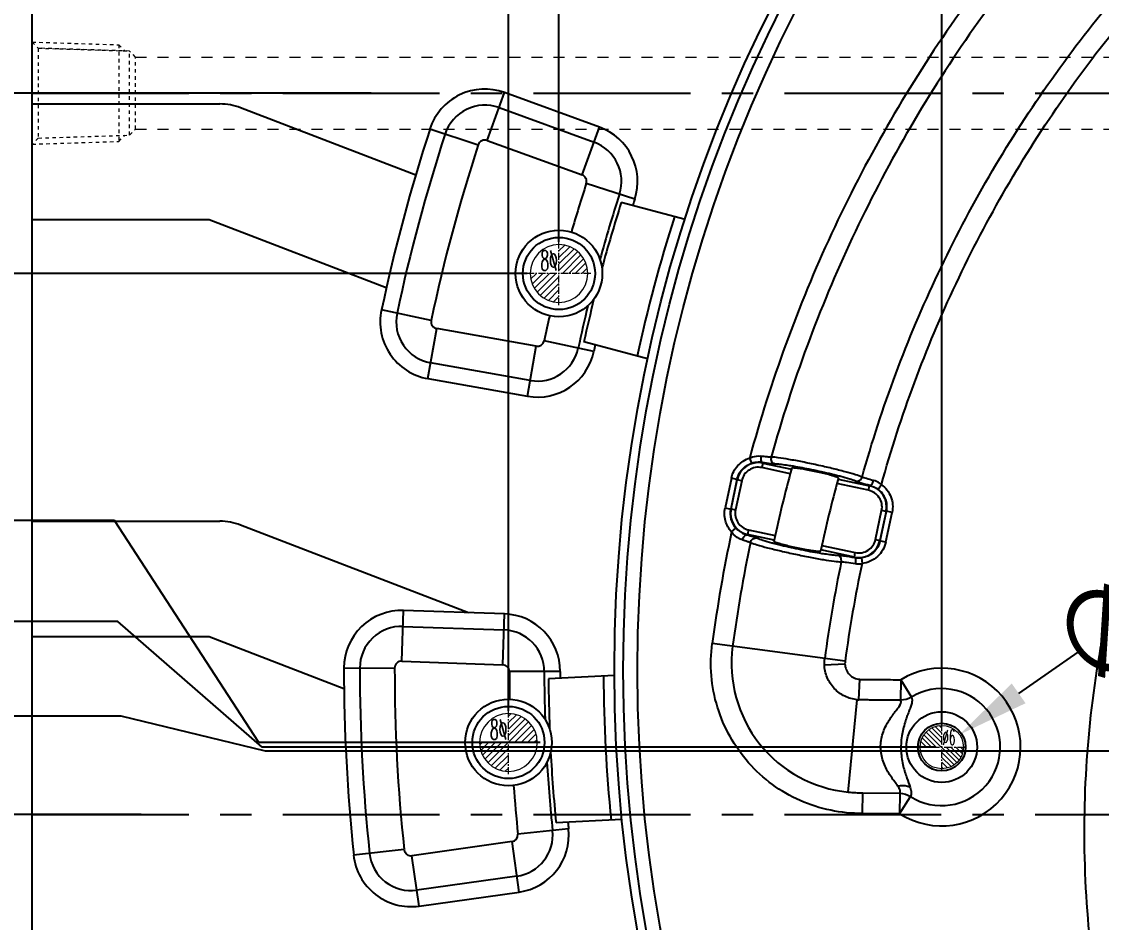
# Model space of a CAD drawing. Header units: millimetres. Extents: x 2673 to 5721, y -10743 to 3474.
# Drawn here: x 3519.7 to 3669.3, y -2060.7 to -1935.8 of the extents above; entities that cross this region are included whole.
import ezdxf
from ezdxf.enums import TextEntityAlignment as Align

# ---------------------------------------------------------------- set-up
doc = ezdxf.new("R2010")
doc.units = ezdxf.units.MM
doc.header["$LTSCALE"] = 16.335
doc.header["$PDMODE"] = 3
doc.header["$PDSIZE"] = 0.3125
doc.linetypes.add('CENTER', pattern=[0.6, 0.375, -0.075, 0.075, -0.075])
doc.linetypes.add('HIDDEN', pattern=[0.2, 0.1, -0.1])
doc.layers.get('0').update_dxf_attribs({"linetype": 'CONTINUOUS'})
doc.layers.get('Defpoints').update_dxf_attribs({"linetype": 'CONTINUOUS'})
doc.layers.add('cool', color=153, linetype='HIDDEN', lineweight=9)
doc.layers.add('epin', color=13, linetype='CONTINUOUS', lineweight=9)
doc.layers.add('DEFAULT_2', color=8, linetype='HIDDEN')
doc.styles.get("Standard").update_dxf_attribs({"font": 'txt', "width": 0.8})
doc.styles.add('TXT05', font='txt.shx', dxfattribs={"width": 0.5, "bigfont": 'gbcbig.shx'})
doc.dimstyles.new('ISO-25', dxfattribs={"dimtxt": 12, "dimasz": 8, "dimexe": 1.25, "dimexo": 0.625, "dimgap": 0, "dimtad": 1, "dimdsep": 46, "dimtxsty": 'Standard', "dimcen": 0, "dimclrd": 4, "dimclre": 4, "dimclrt": 6, "dimazin": 0, "dimtfac": 1, "dimtofl": 0, "dimtmove": 0, "dimatfit": 3, "dimfxl": 0, "dimarcsym": 0})
doc.dimstyles.new('副本 STANDARD', dxfattribs={"dimtxt": 6, "dimasz": 4, "dimexe": 0, "dimexo": 0, "dimgap": 0, "dimtad": 0, "dimdsep": 46, "dimlunit": 6, "dimtxsty": 'Standard', "dimcen": 0, "dimclrd": 4, "dimclre": 4, "dimclrt": 6, "dimazin": 2, "dimtfac": 2, "dimtofl": 0, "dimtmove": 1, "dimatfit": 3, "dimfxl": 0, "dimtolj": 1, "dimtzin": 0, "dimarcsym": 0})

# ---------------------------------------------------------------- blocks, each defined once
blk = doc.blocks.new('epin_ejp_6')
at = {"layer": 'epin'}
h = blk.add_hatch(dxfattribs=at)
h.set_pattern_fill('_ANSI31', color=123, scale=0.15, angle=90, style=0)
h.set_pattern_definition([(135, (-3821.95605, -37.62943), (-0.336759605, -0.336759605), [])])
h.paths.add_polyline_path([(0, 3, 0.4142136), (-3, 0), (0, 0)])
h.paths.add_polyline_path([(3, 0), (0, 0), (0, -3, 0.4142136)])
at = {"layer": 'epin', "color": 1, "linetype": 'CENTER', "ltscale": 0.186593}
for p, q in [((0, -3.3), (0, 3.3)), ((-3.3, 0), (3.3, 0))]:
    blk.add_line(p, q, dxfattribs=at)
at = {"layer": 'epin'}
blk.add_circle((0, 0), 3, dxfattribs=at)
at = {"layer": 'epin', "color": 6, "style": 'TXT05', "width": 0.5}
blk.add_text('%%c6', height=2.1, dxfattribs=at).set_placement((0.995, 1.35), align=Align.MIDDLE)
blk = doc.blocks.new('epin_ejp_8')
at = {"layer": 'epin', "ltscale": 0.5}
h = blk.add_hatch(dxfattribs=at)
h.set_pattern_fill('_ANSI31', color=123, scale=0.2, angle=90, style=0)
h.set_pattern_definition([(135, (-3069.6252, 813.4417), (-0.4490128, -0.4490128), [])])
h.paths.add_polyline_path([(0, 4, 0.414214), (-4, 0), (0, 0)])
h.paths.add_polyline_path([(4, 0), (0, 0), (0, -4, 0.414214)])
at = {"layer": 'epin', "color": 1, "linetype": 'CENTER', "ltscale": 0.16}
for p, q in [((0, -4.4), (0, 4.4)), ((-4.4, 0), (4.4, 0))]:
    blk.add_line(p, q, dxfattribs=at)
at = {"layer": 'epin', "ltscale": 0.5}
blk.add_circle((0, 0), 4, dxfattribs=at)
at = {"layer": 'epin', "color": 6, "ltscale": 0.5, "style": 'TXT05', "width": 0.5}
blk.add_text('%%c8', height=2.8, dxfattribs=at).set_placement((0.16, 0.4))
blk = doc.blocks.new('cool_jt_f12')
at = {"layer": 'cool', "ltscale": 0.3}
for p, q in [((0, 7.0785), (0.856, 6.2225)), ((0, 7.0785), (12, 6.7035)), ((0.856, 6.2225), (0.856, -6.2225)), ((13.5, 5.827375), (0.856, 6.2225)), ((0.856, 6.2225), (13.5, 5.827375)), ((12, 6.7035), (12.856, 5.8475)), ((12, 6.7035), (12, -6.7035)), ((14.327375, 5), (13.5, 5.827375)), ((13.5, -5.827375), (13.5, 5.827375)), ((14.327375, -5), (14.327375, 5)), ((0.856, -6.2225), (13.5, -5.827375)), ((12, -6.7035), (12.856, -5.8475)), ((13.5, -5.827375), (14.327375, -5)), ((0.856, -6.2225), (0, -7.0785)), ((0, -7.0785), (12, -6.7035))]:
    blk.add_line(p, q, dxfattribs=at)
blk = doc.blocks.new('1')
at = {"color": 1, "linetype": 'CENTER', "ltscale": 3.545271}
blk.add_line((3521.17, -188.35), (4091.17, -188.35), dxfattribs=at)
at = {"layer": 'cool', "ltscale": 0.932966}
for p, q in [((3535.5, -183.35), (4076.84, -183.35)), ((3535.5, -193.35), (4076.84, -193.35))]:
    blk.add_line(p, q, dxfattribs=at)
blk.add_blockref('cool_jt_f12', (3521.17, -188.35), dxfattribs=at)
blk = doc.blocks.new('*D343')
at = {"color": 4, "lineweight": -2}
blk.add_line((3666.07, -2023.23), (3657.87, -2028.96), dxfattribs=at)
at = {"color": 4}
blk.add_solid([(3656.92, -2027.59), (3658.83, -2030.32), (3649.67, -2034.68)], dxfattribs=at)
at = {"layer": 'Defpoints', "color": 0}
for p in [(3649.67, -2034.68), (3644.75, -2038.12)]:
    blk.add_point(p, dxfattribs=at)
at = {"color": 6, "insert": (3672.63, -2018.65), "char_height": 12, "attachment_point": 5, "rotation": 34.929}
blk.add_mtext('\\A1;∅6', dxfattribs=at)
blk = doc.blocks.new('*D406')
at = {"color": 4, "lineweight": -2}
blk.add_line((3536.29, -2045.76), (3512.5, -2045.76), dxfattribs=at)
at = {"layer": 'Defpoints', "color": 0}
for p in [(3512.5, -2045.76), (3536.29, -2045.76), (3806.17, -2045.76)]:
    blk.add_point(p, dxfattribs=at)
at = {"color": 6, "insert": (3510.1, -2045.76), "char_height": 12, "attachment_point": 5}
blk.add_mtext('\\A1;0', dxfattribs=at)
blk = doc.blocks.new('*D429')
at = {"color": 4, "lineweight": -2}
blk.add_line((3522.03, -2080.76), (3512.5, -2080.76), dxfattribs=at)
at = {"layer": 'Defpoints', "color": 0}
for p in [(3806.17, -2045.76), (3512.5, -2080.76), (3522.03, -2080.76)]:
    blk.add_point(p, dxfattribs=at)
at = {"color": 6, "insert": (3504.5, -2080.76), "char_height": 12, "attachment_point": 5}
blk.add_mtext('\\A1;35', dxfattribs=at)
blk = doc.blocks.new('*D430')
at = {"color": 4, "lineweight": -2}
for p, q in [((3532.6, -2005.01), (3512.6, -2005.01)), ((3552.6, -2035.76), (3532.6, -2005.01)), ((3591.57, -2035.76), (3552.6, -2035.76))]:
    blk.add_line(p, q, dxfattribs=at)
at = {"layer": 'Defpoints', "color": 0}
for p in [(3512.6, -2005.01), (3591.57, -2035.76), (3806.17, -2045.76)]:
    blk.add_point(p, dxfattribs=at)
at = {"color": 6, "insert": (3507, -2005.01), "char_height": 12, "attachment_point": 5}
blk.add_mtext('\\A1;10', dxfattribs=at)
blk = doc.blocks.new('*D407')
at = {"color": 4, "lineweight": -2}
for p, q in [((3533.03, -2018.99), (3513.03, -2018.99)), ((3553.03, -2036.4), (3533.03, -2018.99)), ((3646.28, -2036.4), (3553.03, -2036.4))]:
    blk.add_line(p, q, dxfattribs=at)
at = {"layer": 'Defpoints', "color": 0}
for p in [(3513.03, -2018.99), (3646.28, -2036.4), (3806.17, -2045.76)]:
    blk.add_point(p, dxfattribs=at)
at = {"color": 6, "insert": (3498.63, -2018.99), "char_height": 12, "attachment_point": 5}
blk.add_mtext('\\A1;9.36', dxfattribs=at)
blk = doc.blocks.new('*D408')
at = {"color": 4, "lineweight": -2}
blk.add_line((3568.16, -1945.76), (3516.58, -1945.76), dxfattribs=at)
at = {"layer": 'Defpoints', "color": 0}
for p in [(3516.58, -1945.76), (3568.16, -1945.76), (3806.17, -2045.76)]:
    blk.add_point(p, dxfattribs=at)
at = {"color": 6, "insert": (3506.98, -1945.76), "char_height": 12, "attachment_point": 5}
blk.add_mtext('\\A1;100', dxfattribs=at)
blk = doc.blocks.new('*D431')
at = {"color": 4, "lineweight": -2}
blk.add_line((3611.17, -1917.76), (3516.58, -1917.76), dxfattribs=at)
at = {"layer": 'Defpoints', "color": 0}
for p in [(3516.58, -1917.76), (3611.17, -1917.76), (3806.17, -2045.76)]:
    blk.add_point(p, dxfattribs=at)
at = {"color": 6, "insert": (3505.38, -1917.76), "char_height": 12, "attachment_point": 5}
blk.add_mtext('\\A1;128', dxfattribs=at)
blk = doc.blocks.new('*D432')
at = {"color": 4, "lineweight": -2}
blk.add_line((3646.77, -1871.76), (3516.58, -1871.76), dxfattribs=at)
at = {"layer": 'Defpoints', "color": 0}
for p in [(3516.58, -1871.76), (3646.77, -1871.76), (3806.17, -2045.76)]:
    blk.add_point(p, dxfattribs=at)
at = {"color": 6, "insert": (3505.38, -1871.76), "char_height": 12, "attachment_point": 5}
blk.add_mtext('\\A1;174', dxfattribs=at)
blk = doc.blocks.new('*D433')
at = {"color": 4, "lineweight": -2}
blk.add_line((3628.55, -1849.76), (3516.58, -1849.76), dxfattribs=at)
at = {"layer": 'Defpoints', "color": 0}
for p in [(3516.58, -1849.76), (3628.55, -1849.76), (3806.17, -2045.76)]:
    blk.add_point(p, dxfattribs=at)
at = {"color": 6, "insert": (3505.38, -1849.76), "char_height": 12, "attachment_point": 5}
blk.add_mtext('\\A1;196', dxfattribs=at)
blk = doc.blocks.new('*D434')
at = {"color": 4, "lineweight": -2}
blk.add_line((3689.77, -1832.76), (3516.58, -1832.76), dxfattribs=at)
at = {"layer": 'Defpoints', "color": 0}
for p in [(3516.58, -1832.76), (3689.77, -1832.76), (3806.17, -2045.76)]:
    blk.add_point(p, dxfattribs=at)
at = {"color": 6, "insert": (3505.38, -1832.76), "char_height": 12, "attachment_point": 5}
blk.add_mtext('\\A1;213', dxfattribs=at)
blk = doc.blocks.new('*D435')
at = {"color": 4, "lineweight": -2}
blk.add_line((3745.77, -1813.76), (3516.58, -1813.76), dxfattribs=at)
at = {"layer": 'Defpoints', "color": 0}
for p in [(3516.58, -1813.76), (3745.77, -1813.76), (3806.17, -2045.76)]:
    blk.add_point(p, dxfattribs=at)
at = {"color": 6, "insert": (3503.78, -1813.76), "char_height": 12, "attachment_point": 5}
blk.add_mtext('\\A1;232', dxfattribs=at)
blk = doc.blocks.new('*D409')
at = {"color": 4, "lineweight": -2}
for p, q in [((3536.58, -1794.95), (3516.58, -1794.95)), ((3556.58, -1806.76), (3536.58, -1794.95)), ((3801.77, -1806.76), (3556.58, -1806.76))]:
    blk.add_line(p, q, dxfattribs=at)
at = {"layer": 'Defpoints', "color": 0}
for p in [(3516.58, -1794.95), (3801.77, -1806.76), (3806.17, -2045.76)]:
    blk.add_point(p, dxfattribs=at)
at = {"color": 6, "insert": (3503.78, -1794.95), "char_height": 12, "attachment_point": 5}
blk.add_mtext('\\A1;239', dxfattribs=at)
blk = doc.blocks.new('*D410')
at = {"color": 4, "lineweight": -2}
blk.add_line((3581.17, -1775.76), (3516.58, -1775.76), dxfattribs=at)
at = {"layer": 'Defpoints', "color": 0}
for p in [(3516.58, -1775.76), (3581.17, -1775.76), (3806.17, -2045.76)]:
    blk.add_point(p, dxfattribs=at)
at = {"color": 6, "insert": (3504.58, -1775.76), "char_height": 12, "attachment_point": 5}
blk.add_mtext('\\A1;270', dxfattribs=at)
blk = doc.blocks.new('*D411')
at = {"color": 4, "lineweight": -2}
for p, q in [((3556.58, -2103.76), (3536.58, -2114.35)), ((3596.77, -2103.76), (3556.58, -2103.76)), ((3536.58, -2114.35), (3516.58, -2114.35))]:
    blk.add_line(p, q, dxfattribs=at)
at = {"layer": 'Defpoints', "color": 0}
for p in [(3806.17, -2045.76), (3596.77, -2103.76), (3516.58, -2114.35)]:
    blk.add_point(p, dxfattribs=at)
at = {"color": 6, "insert": (3508.58, -2114.35), "char_height": 12, "attachment_point": 5}
blk.add_mtext('\\A1;58', dxfattribs=at)
blk = doc.blocks.new('*D412')
at = {"color": 4, "lineweight": -2}
blk.add_line((3560.68, -2170.76), (3516.58, -2170.76), dxfattribs=at)
at = {"layer": 'Defpoints', "color": 0}
for p in [(3806.17, -2045.76), (3516.58, -2170.76), (3560.68, -2170.76)]:
    blk.add_point(p, dxfattribs=at)
at = {"color": 6, "insert": (3505.38, -2170.76), "char_height": 12, "attachment_point": 5}
blk.add_mtext('\\A1;125', dxfattribs=at)
blk = doc.blocks.new('*D413')
at = {"color": 4, "lineweight": -2}
blk.add_line((3667.67, -2199.76), (3516.58, -2199.76), dxfattribs=at)
at = {"layer": 'Defpoints', "color": 0}
for p in [(3806.17, -2045.76), (3516.58, -2199.76), (3667.67, -2199.76)]:
    blk.add_point(p, dxfattribs=at)
at = {"color": 6, "insert": (3505.38, -2199.76), "char_height": 12, "attachment_point": 5}
blk.add_mtext('\\A1;154', dxfattribs=at)
blk = doc.blocks.new('*D414')
at = {"color": 4, "lineweight": -2}
blk.add_line((3760.67, -2240.76), (3516.58, -2240.76), dxfattribs=at)
at = {"layer": 'Defpoints', "color": 0}
for p in [(3806.17, -2045.76), (3516.58, -2240.76), (3760.67, -2240.76)]:
    blk.add_point(p, dxfattribs=at)
at = {"color": 6, "insert": (3505.38, -2240.76), "char_height": 12, "attachment_point": 5}
blk.add_mtext('\\A1;195', dxfattribs=at)
blk = doc.blocks.new('*D415')
at = {"color": 4, "lineweight": -2}
blk.add_line((3614.7, -2260.76), (3516.58, -2260.76), dxfattribs=at)
at = {"layer": 'Defpoints', "color": 0}
for p in [(3806.17, -2045.76), (3516.58, -2260.76), (3614.7, -2260.76)]:
    blk.add_point(p, dxfattribs=at)
at = {"color": 6, "insert": (3505.38, -2260.76), "char_height": 12, "attachment_point": 5}
blk.add_mtext('\\A1;215', dxfattribs=at)
blk = doc.blocks.new('*D416')
at = {"color": 4, "lineweight": -2}
blk.add_line((3570.17, -2315.76), (3516.58, -2315.76), dxfattribs=at)
at = {"layer": 'Defpoints', "color": 0}
for p in [(3806.17, -2045.76), (3516.58, -2315.76), (3570.17, -2315.76)]:
    blk.add_point(p, dxfattribs=at)
at = {"color": 6, "insert": (3504.58, -2315.76), "char_height": 12, "attachment_point": 5}
blk.add_mtext('\\A1;270', dxfattribs=at)
blk = doc.blocks.new('*D418')
at = {"color": 4, "lineweight": -2}
blk.add_line((3673.17, -2205.26), (3673.17, -2351.72), dxfattribs=at)
at = {"layer": 'Defpoints', "color": 0}
for p in [(3806.17, -2045.76), (3673.17, -2205.26), (3673.17, -2351.72)]:
    blk.add_point(p, dxfattribs=at)
at = {"color": 6, "insert": (3673.17, -2362.92), "char_height": 12, "attachment_point": 5, "rotation": 90}
blk.add_mtext('\\A1;133', dxfattribs=at)
blk = doc.blocks.new('*D419')
at = {"color": 4, "lineweight": -2}
blk.add_line((3581.17, -2326.76), (3581.17, -2351.72), dxfattribs=at)
at = {"layer": 'Defpoints', "color": 0}
for p in [(3806.17, -2045.76), (3581.17, -2326.76), (3581.17, -2351.72)]:
    blk.add_point(p, dxfattribs=at)
at = {"color": 6, "insert": (3581.17, -2364.52), "char_height": 12, "attachment_point": 5, "rotation": 90}
blk.add_mtext('\\A1;225', dxfattribs=at)
blk = doc.blocks.new('*D420')
at = {"color": 4, "lineweight": -2}
blk.add_line((3601.17, -2107.76), (3601.17, -2351.72), dxfattribs=at)
at = {"layer": 'Defpoints', "color": 0}
for p in [(3806.17, -2045.76), (3601.17, -2107.76), (3601.17, -2351.72)]:
    blk.add_point(p, dxfattribs=at)
at = {"color": 6, "insert": (3601.17, -2363.72), "char_height": 12, "attachment_point": 5, "rotation": 90}
blk.add_mtext('\\A1;205', dxfattribs=at)
blk = doc.blocks.new('*D424')
at = {"color": 4, "lineweight": -2}
blk.add_line((3651.17, -1867.36), (3651.17, -1736.72), dxfattribs=at)
at = {"layer": 'Defpoints', "color": 0}
for p in [(3651.17, -1736.72), (3651.17, -1867.36), (3806.17, -2045.76)]:
    blk.add_point(p, dxfattribs=at)
at = {"color": 6, "insert": (3651.17, -1725.52), "char_height": 12, "attachment_point": 5, "rotation": 90}
blk.add_mtext('\\A1;155', dxfattribs=at)
blk = doc.blocks.new('*D425')
at = {"color": 4, "lineweight": -2}
blk.add_line((3615.17, -1913.36), (3615.17, -1736.72), dxfattribs=at)
at = {"layer": 'Defpoints', "color": 0}
for p in [(3615.17, -1736.72), (3615.17, -1913.36), (3806.17, -2045.76)]:
    blk.add_point(p, dxfattribs=at)
at = {"color": 6, "insert": (3615.17, -1727.12), "char_height": 12, "attachment_point": 5, "rotation": 90}
blk.add_mtext('\\A1;191', dxfattribs=at)
blk = doc.blocks.new('*D426')
at = {"color": 4, "lineweight": -2}
for p, q in [((3598.97, -1756.72), (3598.97, -1736.72)), ((3594.17, -1776.72), (3598.97, -1756.72)), ((3594.17, -1966.36), (3594.17, -1776.72))]:
    blk.add_line(p, q, dxfattribs=at)
at = {"layer": 'Defpoints', "color": 0}
for p in [(3598.97, -1736.72), (3594.17, -1966.36), (3806.17, -2045.76)]:
    blk.add_point(p, dxfattribs=at)
at = {"color": 6, "insert": (3598.97, -1725.52), "char_height": 12, "attachment_point": 5, "rotation": 90}
blk.add_mtext('\\A1;212', dxfattribs=at)
blk = doc.blocks.new('*D427')
at = {"color": 4, "lineweight": -2}
for p, q in [((3570.26, -1756.72), (3570.26, -1736.72)), ((3581.17, -1763.05), (3570.26, -1756.72)), ((3581.17, -1783.05), (3581.17, -1763.05))]:
    blk.add_line(p, q, dxfattribs=at)
at = {"layer": 'Defpoints', "color": 0}
for p in [(3570.26, -1736.72), (3581.17, -1783.05), (3806.17, -2045.76)]:
    blk.add_point(p, dxfattribs=at)
at = {"color": 6, "insert": (3570.26, -1723.92), "char_height": 12, "attachment_point": 5, "rotation": 90}
blk.add_mtext('\\A1;225', dxfattribs=at)
blk = doc.blocks.new('*D428')
at = {"color": 4, "lineweight": -2}
for p, q in [((3583.38, -1756.72), (3583.38, -1736.72)), ((3587.17, -1776.72), (3583.38, -1756.72)), ((3587.17, -2031.36), (3587.17, -1776.72))]:
    blk.add_line(p, q, dxfattribs=at)
at = {"layer": 'Defpoints', "color": 0}
for p in [(3583.38, -1736.72), (3587.17, -2031.36), (3806.17, -2045.76)]:
    blk.add_point(p, dxfattribs=at)
at = {"color": 6, "insert": (3583.38, -1725.52), "char_height": 12, "attachment_point": 5, "rotation": 90}
blk.add_mtext('\\A1;219', dxfattribs=at)
blk = doc.blocks.new('*D436')
at = {"color": 4, "lineweight": -2}
blk.add_line((3589.77, -1970.76), (3516.58, -1970.76), dxfattribs=at)
at = {"layer": 'Defpoints', "color": 0}
for p in [(3516.58, -1970.76), (3589.77, -1970.76), (3806.17, -2045.76)]:
    blk.add_point(p, dxfattribs=at)
at = {"color": 6, "insert": (3508.58, -1970.76), "char_height": 12, "attachment_point": 5}
blk.add_mtext('\\A1;75', dxfattribs=at)
blk = doc.blocks.new('*D440')
at = {"color": 4, "lineweight": -2}
for p, q in [((3635.74, -1755.37), (3635.74, -1735.37)), ((3647.21, -1775.37), (3635.74, -1755.37)), ((3647.21, -2033.26), (3647.21, -1775.37))]:
    blk.add_line(p, q, dxfattribs=at)
at = {"layer": 'Defpoints', "color": 0}
for p in [(3635.74, -1735.37), (3647.21, -2033.26), (3806.17, -2045.76)]:
    blk.add_point(p, dxfattribs=at)
at = {"color": 6, "insert": (3635.74, -1712.97), "char_height": 12, "attachment_point": 5, "rotation": 90}
blk.add_mtext('\\A1;158.96', dxfattribs=at)
blk = doc.blocks.new('*D447')
at = {"color": 4, "lineweight": -2}
blk.add_line((3708.89, -1930.95), (3516.88, -1930.95), dxfattribs=at)
at = {"layer": 'Defpoints', "color": 0}
for p in [(3516.88, -1930.95), (3708.89, -1930.95), (3806.17, -2045.76)]:
    blk.add_point(p, dxfattribs=at)
at = {"color": 6, "insert": (3497.68, -1930.95), "char_height": 12, "attachment_point": 5}
blk.add_mtext('\\A1;114.81', dxfattribs=at)
blk = doc.blocks.new('*D448')
at = {"color": 4, "lineweight": -2}
blk.add_line((3652.93, -2104.31), (3652.93, -2353.97), dxfattribs=at)
at = {"layer": 'Defpoints', "color": 0}
for p in [(3806.17, -2045.76), (3652.93, -2104.31), (3652.93, -2353.97)]:
    blk.add_point(p, dxfattribs=at)
at = {"color": 6, "insert": (3652.93, -2376.37), "char_height": 12, "attachment_point": 5, "rotation": 90}
blk.add_mtext('\\A1;153.24', dxfattribs=at)
blk = doc.blocks.new('*D449')
at = {"color": 4, "lineweight": -2}
for p, q in [((3536.7, -2094.12), (3516.7, -2094.12)), ((3556.7, -2102.38), (3536.7, -2094.12)), ((3651.01, -2102.38), (3556.7, -2102.38))]:
    blk.add_line(p, q, dxfattribs=at)
at = {"layer": 'Defpoints', "color": 0}
for p in [(3806.17, -2045.76), (3516.7, -2094.12), (3651.01, -2102.38)]:
    blk.add_point(p, dxfattribs=at)
at = {"color": 6, "insert": (3497.5, -2094.12), "char_height": 12, "attachment_point": 5}
blk.add_mtext('\\A1;56.62', dxfattribs=at)
blk = doc.blocks.new('*D450')
at = {"color": 4, "lineweight": -2}
for p, q in [((3556.87, -2120.57), (3536.87, -2133.18)), ((3708.89, -2120.57), (3556.87, -2120.57)), ((3536.87, -2133.18), (3516.87, -2133.18))]:
    blk.add_line(p, q, dxfattribs=at)
at = {"layer": 'Defpoints', "color": 0}
for p in [(3806.17, -2045.76), (3708.89, -2120.57), (3516.87, -2133.18)]:
    blk.add_point(p, dxfattribs=at)
at = {"color": 6, "insert": (3499.27, -2133.18), "char_height": 12, "attachment_point": 5}
blk.add_mtext('\\A1;74.81', dxfattribs=at)
blk = doc.blocks.new('*D456')
at = {"color": 4, "lineweight": -2}
blk.add_line((3661.51, -2094.35), (3657.86, -2097.77), dxfattribs=at)
at = {"color": 4}
blk.add_solid([(3657.29, -2097.16), (3658.43, -2098.37), (3654.21, -2101.18)], dxfattribs=at)
at = {"layer": 'Defpoints', "color": 0}
for p in [(3654.21, -2101.18), (3651.66, -2103.58)]:
    blk.add_point(p, dxfattribs=at)
at = {"color": 6, "insert": (3678.27, -2078.64), "char_height": 8, "attachment_point": 5, "rotation": 43.1289}
blk.add_mtext('\\A1;∅3.5(镶针)', dxfattribs=at)
blk = doc.blocks.new('*D460')
at = {"color": 4, "lineweight": -2}
for p, q in [((3533.49, -2032.13), (3513.49, -2032.13)), ((3553.49, -2036.96), (3533.49, -2032.13)), ((3759.55, -2036.96), (3553.49, -2036.96))]:
    blk.add_line(p, q, dxfattribs=at)
at = {"layer": 'Defpoints', "color": 0}
for p in [(3513.49, -2032.13), (3759.55, -2036.96), (3806.17, -2045.76)]:
    blk.add_point(p, dxfattribs=at)
at = {"color": 6, "insert": (3503.89, -2032.13), "char_height": 12, "attachment_point": 5}
blk.add_mtext('\\A1;8.8', dxfattribs=at)
blk = doc.blocks.new('*D534')
at = {"color": 4, "lineweight": -2}
blk.add_line((4043.71, -2166.92), (3988.69, -2134.23), dxfattribs=at)
at = {"color": 4}
blk.add_solid([(3989.37, -2133.08), (3988.01, -2135.37), (3981.82, -2130.14)], dxfattribs=at)
at = {"layer": 'Defpoints', "color": 0}
for p in [(3630.53, -1921.38), (3981.82, -2130.14)]:
    blk.add_point(p, dxfattribs=at)
at = {"color": 6, "insert": (4022.71, -2147.46), "char_height": 12, "attachment_point": 5, "rotation": 329.2788}
blk.add_mtext('∅408.64', dxfattribs=at)

msp = doc.modelspace()

# ---------------------------------------------------------------- linework, layer by layer
at = {"color": 7, "linetype": 'Continuous'}
for p, q in [((3521.172, -2283.761), (3521.172, -1807.761)), ((3584.22, -1952.316), (3586.632, -1945.69)), ((3599.796, -1950.481), (3586.632, -1945.69)), ((3521.172, -1947.267), (3547.179, -1947.267)), ((3574.323, -1957.14), (3550.052, -1947.8)), ((3585.872, -1947.778), (3599.035, -1952.569)), ((3576.291, -1950.725), (3582.995, -1952.913)), ((3597.384, -1957.107), (3599.796, -1950.481)), ((3584.22, -1952.316), (3597.384, -1957.107)), ((3604.67, -1960.464), (3597.961, -1958.29)), ((3611.641, -1963.284), (3602.811, -1960.918)), ((3521.172, -1963.267), (3545.693, -1963.267)), ((3545.693, -1963.267), (3570.244, -1972.714)), ((3576.471, -1977.261), (3569.571, -1975.804)), ((3576.009, -1985.335), (3577.234, -1978.39)), ((3591.029, -1980.823), (3577.234, -1978.39)), ((3589.805, -1987.767), (3591.029, -1980.823)), ((3599.018, -1981.558), (3592.121, -1980.087)), ((3606.464, -1982.602), (3597.634, -1980.236)), ((3590.191, -1985.579), (3576.395, -1983.146)), ((3576.009, -1985.335), (3589.805, -1987.767)), ((3620.597, -1996.324), (3620.844, -1997.082)), ((3622.422, -1997.043), (3622.289, -1997.669)), ((3622.369, -1996.962), (3622.422, -1997.043)), ((3622.422, -1997.043), (3626.386, -1997.886)), ((3626.218, -1998.505), (3622.29, -1997.67)), ((3626.386, -1997.886), (3626.423, -1997.75)), ((3618.064, -1999.14), (3617.193, -2003.239)), ((3618.845, -1999.306), (3617.973, -2003.405)), ((3618.016, -2003.377), (3618.872, -1999.349)), ((3618.845, -1999.306), (3618.064, -1999.14)), ((3619.498, -1999.483), (3618.642, -2003.509)), ((3618.872, -1999.349), (3618.845, -1999.306)), ((3619.498, -1999.482), (3618.872, -1999.349)), ((3637.076, -2000.813), (3632.687, -1999.88)), ((3632.893, -1999.125), (3632.856, -1999.261)), ((3632.856, -1999.261), (3637.21, -2000.187)), ((3637.077, -2000.813), (3637.21, -2000.187)), ((3637.21, -2000.187), (3637.279, -2000.142)), ((3638.385, -2000.662), (3638.852, -2000.015)), ((3617.193, -2003.239), (3617.973, -2003.405)), ((3617.973, -2003.405), (3618.016, -2003.377)), ((3618.016, -2003.377), (3618.642, -2003.51)), ((3638.033, -2007.631), (3638.889, -2003.604)), ((3639.515, -2003.736), (3638.659, -2007.765)), ((3638.686, -2007.807), (3639.558, -2003.709)), ((3639.515, -2003.736), (3638.889, -2003.603)), ((3639.467, -2007.973), (3640.338, -2003.875)), ((3639.558, -2003.709), (3639.515, -2003.736)), ((3640.338, -2003.875), (3639.558, -2003.709)), ((3521.172, -2005.095), (3547.179, -2005.095)), ((3581.661, -2017.792), (3550.052, -2005.629)), ((3618.102, -2006.585), (3618.689, -2006.048)), ((3620.454, -2006.301), (3620.321, -2006.927)), ((3620.455, -2006.301), (3624.127, -2007.081)), ((3620.321, -2006.927), (3620.223, -2006.991)), ((3623.991, -2007.707), (3620.321, -2006.927)), ((3623.961, -2007.845), (3623.991, -2007.707)), ((3638.033, -2007.632), (3638.659, -2007.765)), ((3638.659, -2007.765), (3638.686, -2007.807)), ((3638.686, -2007.807), (3639.467, -2007.973)), ((3630.451, -2009.08), (3630.421, -2009.218)), ((3635.109, -2010.07), (3630.451, -2009.08)), ((3630.587, -2008.455), (3635.241, -2009.444)), ((3635.109, -2010.07), (3635.242, -2009.444)), ((3635.147, -2010.128), (3635.109, -2010.07)), ((3636.083, -2010.162), (3636.168, -2010.954)), ((3572.387, -2024.498), (3572.633, -2017.477)), ((3586.633, -2017.939), (3572.633, -2017.477)), ((3586.387, -2024.987), (3586.633, -2017.939)), ((3572.556, -2019.671), (3586.556, -2020.16)), ((3521.172, -2021.095), (3545.693, -2021.095)), ((3545.693, -2021.095), (3564.367, -2028.281)), ((3633.832, -2024.507), (3615.414, -2022.057)), ((3572.387, -2024.498), (3586.387, -2024.987)), ((3564.381, -2025.434), (3571.406, -2025.444)), ((3594.354, -2025.928), (3587.302, -2025.933)), ((3630.952, -2024.989), (3633.81, -2024.867)), ((3601.855, -2026.455), (3592.726, -2026.933)), ((3635.747, -2029.856), (3635.869, -2027.001)), ((3641.541, -2027.059), (3641.514, -2029.913)), ((3641.541, -2027.059), (3643.004, -2029.468)), ((3634.253, -2042.643), (3635.512, -2029.838)), ((3636.243, -2045.59), (3636.269, -2042.735)), ((3636.269, -2042.735), (3641.407, -2042.783)), ((3641.407, -2042.783), (3641.38, -2045.638)), ((3641.38, -2045.638), (3642.885, -2043.255)), ((3602.902, -2046.428), (3593.773, -2046.906)), ((3641.38, -2045.638), (3636.251, -2045.59)), ((3595.497, -2047.736), (3588.483, -2048.468)), ((3587.672, -2049.505), (3573.8, -2051.454)), ((3588.654, -2056.488), (3587.672, -2049.505)), ((3572.726, -2050.616), (3565.713, -2051.362)), ((3574.782, -2058.438), (3573.8, -2051.454)), ((3588.344, -2054.287), (3574.472, -2056.237)), ((3574.782, -2058.438), (3588.654, -2056.488))]:
    msp.add_line(p, q, dxfattribs=at)
at = {"color": 1, "linetype": 'CENTER', "ltscale": 3.545271}
msp.add_line((3521.172, -2045.761), (4091.172, -2045.761), dxfattribs=at)
at = {"color": 7, "linetype": 'Continuous'}
for centre, radius in [((3806.172, -2025.761), 204.318), ((3806.172, -2025.761), 203.079), ((3806.172, -2025.761), 201.12), ((3594.172, -1970.761), 6), ((3594.172, -1970.761), 5), ((3587.172, -2035.761), 6), ((3587.172, -2035.761), 5), ((3647.214, -2036.398), 4.898), ((3647.214, -2036.398), 3.302)]:
    msp.add_circle(centre, radius, dxfattribs=at)
for centre, radius, start, end in [((3583.896, -1953.207), 8, 70, 161.92263), ((3547.179, -1955.267), 8, 68.95329, 90), ((3583.896, -1953.207), 5.778, 70, 161.92263), ((3806.172, -2025.761), 241.791, 161.92263, 168.07737), ((3597.059, -1957.998), 8, 342.04513, 70), ((3806.172, -2025.761), 239.595, 161.92263, 168.07737), ((3583.896, -1953.207), 0.948, 70, 161.92263), ((3597.059, -1957.998), 5.778, 342.04513, 70), ((3806.172, -2025.761), 234.766, 161.92263, 168.07737), ((3597.059, -1957.998), 0.948, 342.04513, 70), ((3806.172, -2025.761), 218.87, 162.04513, 163.88645), ((3806.172, -2025.761), 214.04, 162.04513, 164.56988), ((3806.172, -2025.761), 213.449, 162.31473, 164.8648), ((3806.172, -2025.761), 211.818, 162.04513, 162.29404), ((3806.172, -2025.761), 205.818, 162.21509, 167.78491), ((3806.172, -2025.761), 213.449, 166.04754, 167.68527), ((3577.398, -1977.456), 8, 168.07737, 260), ((3577.398, -1977.456), 5.778, 168.07737, 260), ((3806.172, -2025.761), 218.87, 167.02588, 167.95487), ((3806.172, -2025.761), 214.04, 166.34245, 167.95487), ((3577.398, -1977.456), 0.948, 168.07737, 260), ((3591.194, -1979.889), 5.778, 260, 347.95487), ((3591.194, -1979.889), 0.948, 260, 347.95487), ((3806.172, -2025.761), 211.818, 167.70596, 167.95487), ((3591.194, -1979.889), 8, 260, 347.95487), ((3621.801, -1999.974), 2.995, 78.04701, 167.95299), ((3621.855, -2000.202), 3.282, 91.64271, 107.95736), ((3621.855, -2000.112), 3.192, 80.73483, 91.68629), ((3624.412, -1996.408), 0.847, 166.09231, 179.97985), ((3621.799, -1999.97), 2.352, 77.96575, 168.03465), ((3810.553, -2047.994), 190.863, 164.77942, 167.81431), ((3617.705, -2057.543), 60.66, 75.41122, 76.76201), ((3621.301, -2043.648), 46.308, 75.07865, 75.38625), ((3810.566, -2047.996), 184.272, 164.6644, 167.80795), ((3636.585, -2003.116), 2.995, 348.04701, 77.95299), ((3636.588, -2003.114), 2.352, 347.96575, 78.03465), ((3620.892, -2004.033), 2.986, 167.85206, 222.44619), ((3620.946, -2003.998), 2.995, 168.04701, 257.95299), ((3620.943, -2004), 2.352, 167.96575, 258.03465), ((3547.179, -2013.095), 8, 68.95329, 90), ((3811.272, -2048.109), 197.583, 167.86828, 172.42306), ((3811.129, -2048.085), 194.583, 168.12731, 172.42496), ((3635.73, -2007.14), 2.995, 258.04701, 347.95299), ((3635.732, -2007.143), 2.352, 257.96575, 348.03465), ((3635.509, -1963.686), 45.941, 255.07418, 255.32049), ((3639.083, -1949.92), 60.164, 255.34949, 256.7606), ((3811.129, -2048.085), 181.713, 168.13522, 172.425), ((3811.245, -2048.105), 178.975, 168.01995, 172.42355), ((3635.731, -2006.934), 3.247, 259.63025, 270.55678), ((3635.731, -2006.865), 3.316, 270.55381, 276.09095), ((3572.354, -2025.445), 7.973, 88, 179.92263), ((3586.354, -2025.934), 8, 0.04513, 88), ((3572.354, -2025.445), 5.778, 88, 179.92263), ((3586.354, -2025.934), 5.778, 0.04513, 88), ((3636.02, -2024.798), 17.932, 172.42263, 264.34666), ((3572.354, -2025.445), 0.948, 88, 179.92263), ((3636.261, -2024.838), 2.451, 172.24313, 180.69617), ((3806.172, -2025.761), 241.791, 179.92263, 186.07737), ((3806.172, -2025.761), 239.595, 179.92263, 186.07737), ((3806.172, -2025.761), 234.766, 179.92263, 186.07737), ((3586.354, -2025.934), 0.948, 0.04513, 88), ((3806.172, -2025.761), 218.87, 180.04513, 181.04779), ((3806.172, -2025.761), 214.04, 180.04513, 181.81729), ((3806.172, -2025.761), 211.818, 180.04513, 180.29404), ((3647.214, -2036.398), 10.928, 237.73103, 121.27826), ((3806.172, -2025.761), 213.449, 180.31473, 182.18753), ((3806.172, -2025.761), 205.818, 180.21509, 185.78491), ((3647.214, -2036.398), 8.109, 237.72833, 121.27826), ((3635.928, -2025.8), 4.06, 264.11629, 267.43798), ((3806.172, -2025.761), 213.449, 183.04132, 185.68527), ((3806.172, -2025.761), 214.04, 183.41157, 185.95487), ((3806.172, -2025.761), 218.87, 184.18107, 185.95487), ((3806.172, -2025.761), 211.818, 185.70596, 185.95487), ((3587.54, -2048.566), 5.778, 278, 5.95487), ((3587.54, -2048.566), 8, 278, 5.95487), ((3587.54, -2048.566), 0.948, 278, 5.95487), ((3573.668, -2050.516), 8, 186.07737, 278), ((3573.668, -2050.516), 5.778, 186.07737, 278), ((3573.668, -2050.516), 0.948, 186.07737, 278)]:
    msp.add_arc(centre, radius, start, end, dxfattribs=at)
for points, knots in [([(3821.106, -1854.885), (3810.057, -1853.871), (3787.728, -1853.85), (3760.266, -1858.765), (3739.098, -1865.549), (3723.719, -1872.033), (3708.967, -1879.851), (3690.288, -1891.935), (3669.032, -1910.041), (3647.702, -1935.812), (3631.112, -1964.775), (3623.496, -1985.675), (3620.601, -1996.322)], [0, 0, 0, 0, 0.1250224, 0.2500517, 0.3126728, 0.3752116, 0.4378606, 0.50055, 0.6256406, 0.7507519, 0.8756695, 1, 1, 1, 1]), ([(3819.963, -1857.646), (3809.154, -1856.707), (3787.319, -1856.779), (3760.476, -1861.666), (3739.786, -1868.343), (3724.753, -1874.707), (3710.329, -1882.367), (3692.057, -1894.193), (3671.249, -1911.893), (3650.333, -1937.07), (3634.011, -1965.368), (3626.474, -1985.793), (3623.591, -1996.204)], [0, 0, 0, 0, 0.1249616, 0.2499548, 0.312557, 0.3750788, 0.4377233, 0.5004118, 0.6254989, 0.7506352, 0.8755829, 1, 1, 1, 1]), ([(3636.178, -1998.977), (3637.532, -1994.153), (3640.648, -1984.59), (3646.534, -1970.654), (3653.576, -1957.231), (3664.455, -1940.214), (3677.465, -1924.621), (3692.326, -1910.875), (3704.34, -1901.569), (3717.05, -1893.358), (3730.401, -1886.296), (3744.348, -1880.394), (3758.775, -1875.753), (3773.521, -1872.373), (3788.501, -1870.327), (3803.634, -1869.617), (3813.757, -1870.028), (3818.798, -1870.464)], [0, 0, 0, 0, 0.0621039, 0.1244878, 0.187292, 0.2497336, 0.3745912, 0.4375514, 0.5003895, 0.5626969, 0.6248558, 0.6873635, 0.7501546, 0.8124537, 0.8746277, 0.937286, 1, 1, 1, 1]), ([(3638.852, -2000.016), (3640.181, -1995.253), (3643.242, -1985.812), (3649.032, -1972.054), (3655.967, -1958.803), (3666.686, -1942.006), (3679.515, -1926.616), (3694.173, -1913.055), (3706.024, -1903.877), (3718.563, -1895.784), (3731.735, -1888.826), (3745.493, -1883.017), (3759.724, -1878.455), (3774.268, -1875.142), (3789.041, -1873.147), (3803.962, -1872.474), (3813.94, -1872.899), (3818.908, -1873.339)], [0, 0, 0, 0, 0.0621365, 0.1245416, 0.1873655, 0.2498309, 0.3747205, 0.4376814, 0.500521, 0.5628307, 0.6249877, 0.687484, 0.7502571, 0.8125339, 0.8746922, 0.937327, 1, 1, 1, 1]), ([(3683.348, -1981.395), (3680.751, -1986.339), (3676.14, -1996.539), (3671.089, -2012.486), (3667.907, -2028.865), (3666.662, -2045.515), (3667.305, -2062.261), (3669.877, -2078.873), (3674.308, -2095.057), (3680.527, -2110.63), (3688.444, -2125.406), (3697.974, -2139.226), (3708.97, -2151.919), (3721.275, -2163.289), (3734.684, -2173.221), (3749.068, -2181.639), (3764.311, -2188.468), (3774.933, -2191.936), (3780.327, -2193.379)], [0, 0, 0, 0, 0.0626632, 0.1252439, 0.1872976, 0.2494454, 0.3121766, 0.3749259, 0.4376396, 0.50005, 0.5626815, 0.6253301, 0.6880271, 0.7507221, 0.8129387, 0.8749037, 0.937347, 1, 1, 1, 1]), ([(3620.597, -1996.323), (3620.723, -1996.265), (3621.22, -1996.076), (3621.773, -1996.021), (3622.163, -1996.079)], [0, 0, 0, 0, 0.2602187, 1, 1, 1, 1]), ([(3622.163, -1996.079), (3622.144, -1996.175), (3622.126, -1996.367), (3622.144, -1996.636), (3622.222, -1996.847), (3622.319, -1996.945), (3622.369, -1996.962)], [0, 0, 0, 0, 0.3062245, 0.6013462, 0.8345038, 1, 1, 1, 1]), ([(3623.59, -1996.204), (3623.405, -1996.217), (3622.927, -1996.179), (3622.454, -1996.121), (3622.166, -1996.079)], [0, 0, 0, 0, 0.3892428, 1, 1, 1, 1]), ([(3618.064, -1999.14), (3618.2, -1998.5), (3618.819, -1997.269), (3619.979, -1996.528), (3620.601, -1996.322)], [0, 0, 0, 0, 0.4999547, 1, 1, 1, 1]), ([(3618.845, -1999.306), (3618.948, -1998.8), (3619.441, -1997.831), (3620.351, -1997.236), (3620.843, -1997.08)], [0, 0, 0, 0, 0.500065, 1, 1, 1, 1]), ([(3624.158, -1997.188), (3623.925, -1997.187), (3623.326, -1997.117), (3622.732, -1997.025), (3622.369, -1996.962)], [0, 0, 0, 0, 0.3865653, 1, 1, 1, 1]), ([(3624.158, -1997.188), (3623.996, -1997.149), (3623.681, -1996.944), (3623.565, -1996.587), (3623.565, -1996.407)], [0, 0, 0, 0, 0.4808615, 1, 1, 1, 1]), ([(3636.178, -1998.977), (3635.883, -1998.85), (3635.099, -1998.598), (3633.702, -1998.202), (3631.928, -1997.757), (3629.952, -1997.301), (3627.971, -1996.885), (3626.174, -1996.543), (3624.738, -1996.316), (3623.916, -1996.214), (3623.59, -1996.204)], [0, 0, 0, 0, 0.0746501, 0.1908669, 0.3375309, 0.4995342, 0.6618056, 0.8080256, 0.9242522, 1, 1, 1, 1]), ([(3625, -1997.25), (3624.915, -1997.24), (3624.635, -1997.211), (3624.353, -1997.188), (3624.158, -1997.188)], [0, 0, 0, 0, 0.3049244, 1, 1, 1, 1]), ([(3626.298, -1997.431), (3626.178, -1997.412), (3625.746, -1997.345), (3625.313, -1997.285), (3625, -1997.25)], [0, 0, 0, 0, 0.2784787, 1, 1, 1, 1]), ([(3631.596, -1998.495), (3630.686, -1998.279), (3628.925, -1997.897), (3627.153, -1997.567), (3626.298, -1997.431)], [0, 0, 0, 0, 0.5193682, 1, 1, 1, 1]), ([(3631.946, -1998.754), (3631.402, -1998.599), (3630.54, -1998.39), (3629.37, -1998.138), (3628.48, -1997.965), (3627.789, -1997.847), (3627.305, -1997.777), (3627.012, -1997.741), (3626.778, -1997.72), (3626.596, -1997.713), (3626.493, -1997.717), (3626.427, -1997.733), (3626.423, -1997.75)], [0, 0, 0, 0, 0.300924, 0.4716913, 0.6370064, 0.7829851, 0.8447882, 0.8973624, 0.9397653, 0.9711462, 0.9910569, 1, 1, 1, 1]), ([(3632.893, -1999.125), (3632.896, -1999.116), (3632.877, -1999.089), (3632.8, -1999.042), (3632.621, -1998.964), (3632.323, -1998.864), (3632.083, -1998.793), (3631.946, -1998.754)], [0, 0, 0, 0, 0.0270312, 0.0795716, 0.2735911, 0.5841374, 1, 1, 1, 1]), ([(3635.279, -1999.552), (3635.023, -1999.436), (3634.338, -1999.212), (3633.647, -1999.014), (3633.225, -1998.902)], [0, 0, 0, 0, 0.3916068, 1, 1, 1, 1]), ([(3635.279, -1999.552), (3635.464, -1999.587), (3635.878, -1999.502), (3636.123, -1999.162), (3636.178, -1998.977)], [0, 0, 0, 0, 0.4921119, 1, 1, 1, 1]), ([(3637.752, -1999.448), (3637.422, -1999.37), (3636.973, -1999.257), (3636.451, -1999.091), (3636.255, -1999.016), (3636.178, -1998.977)], [0, 0, 0, 0, 0.6181139, 0.8428903, 1, 1, 1, 1]), ([(3637.279, -2000.142), (3636.861, -2000.039), (3636.293, -1999.893), (3635.628, -1999.687), (3635.379, -1999.596), (3635.279, -1999.552)], [0, 0, 0, 0, 0.6184173, 0.8436572, 1, 1, 1, 1]), ([(3637.279, -2000.142), (3637.324, -2000.144), (3637.433, -2000.09), (3637.562, -1999.937), (3637.675, -1999.712), (3637.733, -1999.539), (3637.755, -1999.448)], [0, 0, 0, 0, 0.1519413, 0.3806635, 0.6808664, 1, 1, 1, 1]), ([(3637.279, -2000.142), (3637.371, -2000.165), (3637.757, -2000.281), (3638.12, -2000.471), (3638.371, -2000.649)], [0, 0, 0, 0, 0.2366079, 1, 1, 1, 1]), ([(3638.853, -2000.015), (3638.772, -1999.945), (3638.442, -1999.693), (3638.053, -1999.517), (3637.753, -1999.448)], [0, 0, 0, 0, 0.2575971, 1, 1, 1, 1]), ([(3638.852, -2000.016), (3639.146, -2000.23), (3639.678, -2000.742), (3640.218, -2001.706), (3640.463, -2002.783), (3640.413, -2003.519), (3640.338, -2003.875)], [0, 0, 0, 0, 0.2500052, 0.5000194, 0.7500193, 1, 1, 1, 1]), ([(3639.558, -2003.709), (3639.681, -2003.151), (3639.589, -2001.934), (3638.833, -2000.985), (3638.371, -2000.649)], [0, 0, 0, 0, 0.5001426, 1, 1, 1, 1]), ([(3618.102, -2006.585), (3617.699, -2006.148), (3617.1, -2005.06), (3617.068, -2003.82), (3617.193, -2003.239)], [0, 0, 0, 0, 0.4999872, 1, 1, 1, 1]), ([(3618.689, -2006.048), (3618.8, -2006.169), (3619.241, -2006.584), (3619.798, -2006.873), (3620.223, -2006.991)], [0, 0, 0, 0, 0.2717006, 1, 1, 1, 1]), ([(3619.612, -2007.677), (3619.472, -2007.639), (3618.882, -2007.416), (3618.383, -2006.978), (3618.102, -2006.585)], [0, 0, 0, 0, 0.2310042, 1, 1, 1, 1]), ([(3619.612, -2007.677), (3619.635, -2007.584), (3619.734, -2007.299), (3620.004, -2006.967), (3620.223, -2006.991)], [0, 0, 0, 0, 0.3053139, 1, 1, 1, 1]), ([(3619.612, -2007.677), (3619.838, -2007.74), (3620.208, -2007.852), (3620.574, -2007.982), (3620.708, -2008.051)], [0, 0, 0, 0, 0.6081069, 1, 1, 1, 1]), ([(3620.223, -2006.991), (3620.51, -2007.066), (3620.98, -2007.198), (3621.445, -2007.35), (3621.619, -2007.427)], [0, 0, 0, 0, 0.6095287, 1, 1, 1, 1]), ([(3620.708, -2008.051), (3620.754, -2007.855), (3620.994, -2007.488), (3621.428, -2007.391), (3621.619, -2007.427)], [0, 0, 0, 0, 0.5081338, 1, 1, 1, 1]), ([(3620.708, -2008.051), (3621.005, -2008.176), (3621.79, -2008.422), (3623.187, -2008.806), (3624.961, -2009.236), (3626.938, -2009.676), (3628.922, -2010.076), (3630.72, -2010.405), (3632.155, -2010.621), (3632.975, -2010.717), (3633.299, -2010.724)], [0, 0, 0, 0, 0.0748957, 0.19084, 0.3374308, 0.4995387, 0.6619701, 0.8085132, 0.9245676, 1, 1, 1, 1]), ([(3621.619, -2007.427), (3621.877, -2007.543), (3622.562, -2007.767), (3623.253, -2007.965), (3623.676, -2008.077)], [0, 0, 0, 0, 0.3925469, 1, 1, 1, 1]), ([(3623.961, -2007.845), (3623.959, -2007.854), (3623.979, -2007.881), (3624.057, -2007.929), (3624.238, -2008.006), (3624.538, -2008.107), (3624.778, -2008.179), (3624.916, -2008.218)], [0, 0, 0, 0, 0.0275973, 0.0809518, 0.2759185, 0.5859737, 1, 1, 1, 1]), ([(3638.686, -2007.807), (3638.559, -2008.409), (3637.908, -2009.563), (3636.694, -2010.097), (3636.083, -2010.162)], [0, 0, 0, 0, 0.5000091, 1, 1, 1, 1]), ([(3639.467, -2007.973), (3639.384, -2008.359), (3639.098, -2009.11), (3638.343, -2010.045), (3637.336, -2010.703), (3636.56, -2010.911), (3636.168, -2010.954)], [0, 0, 0, 0, 0.2499873, 0.5000032, 0.7500168, 1, 1, 1, 1]), ([(3624.916, -2008.218), (3625.459, -2008.372), (3626.32, -2008.58), (3627.488, -2008.832), (3628.376, -2009.005), (3629.066, -2009.123), (3629.548, -2009.192), (3629.84, -2009.228), (3630.072, -2009.249), (3630.252, -2009.255), (3630.352, -2009.251), (3630.418, -2009.234), (3630.421, -2009.218)], [0, 0, 0, 0, 0.3014302, 0.4724998, 0.6381282, 0.7842501, 0.8460057, 0.8984444, 0.9406261, 0.9717107, 0.9912984, 1, 1, 1, 1]), ([(3625.305, -2008.485), (3626.215, -2008.7), (3627.975, -2009.083), (3629.745, -2009.412), (3630.6, -2009.548)], [0, 0, 0, 0, 0.519478, 1, 1, 1, 1]), ([(3630.6, -2009.548), (3630.719, -2009.567), (3631.148, -2009.633), (3631.578, -2009.692), (3631.889, -2009.727)], [0, 0, 0, 0, 0.2788498, 1, 1, 1, 1]), ([(3631.889, -2009.727), (3631.973, -2009.737), (3632.249, -2009.765), (3632.527, -2009.788), (3632.72, -2009.787)], [0, 0, 0, 0, 0.3055114, 1, 1, 1, 1]), ([(3633.299, -2010.724), (3633.336, -2010.527), (3633.265, -2010.095), (3632.909, -2009.832), (3632.72, -2009.787)], [0, 0, 0, 0, 0.5081111, 1, 1, 1, 1]), ([(3632.72, -2009.787), (3632.846, -2009.787), (3633.157, -2009.811), (3633.968, -2009.914), (3634.649, -2010.034), (3635.147, -2010.128)], [0, 0, 0, 0, 0.1542435, 0.3804176, 1, 1, 1, 1]), ([(3633.299, -2010.724), (3633.4, -2010.718), (3633.648, -2010.73), (3634.291, -2010.798), (3634.83, -2010.887), (3635.222, -2010.959)], [0, 0, 0, 0, 0.1563171, 0.3828939, 1, 1, 1, 1]), ([(3635.147, -2010.128), (3635.182, -2010.143), (3635.237, -2010.245), (3635.283, -2010.523), (3635.257, -2010.779), (3635.222, -2010.959)], [0, 0, 0, 0, 0.1331619, 0.3597371, 1, 1, 1, 1]), ([(3635.222, -2010.959), (3635.299, -2010.974), (3635.612, -2011.015), (3635.933, -2010.998), (3636.168, -2010.954)], [0, 0, 0, 0, 0.2450186, 1, 1, 1, 1]), ([(3636.251, -2045.59), (3634.769, -2045.604), (3631.793, -2045.316), (3627.529, -2043.949), (3623.651, -2041.705), (3620.34, -2038.686), (3617.751, -2035.031), (3615.983, -2030.914), (3615.142, -2026.515), (3615.221, -2023.526), (3615.414, -2022.057)], [0, 0, 0, 0, 0.1249959, 0.2499951, 0.3749938, 0.4999952, 0.6249999, 0.7500008, 0.8750009, 1, 1, 1, 1]), ([(3635.512, -2029.838), (3635.212, -2029.807), (3634.613, -2029.702), (3633.484, -2029.262), (3632.245, -2028.346), (3631.242, -2026.798), (3630.977, -2025.592), (3630.952, -2024.989)], [0, 0, 0, 0, 0.1252387, 0.2505246, 0.5001747, 0.749961, 1, 1, 1, 1]), ([(3633.81, -2024.867), (3633.812, -2025.137), (3633.931, -2025.681), (3634.389, -2026.369), (3635.058, -2026.856), (3635.599, -2026.991), (3635.869, -2027.001)], [0, 0, 0, 0, 0.249896, 0.4999695, 0.7500778, 1, 1, 1, 1]), ([(3635.868, -2027.012), (3636.104, -2027.022), (3636.577, -2027.018), (3637.523, -2027.031), (3638.704, -2027.04), (3640.123, -2027.054), (3641.068, -2027.063), (3641.541, -2027.068)], [0, 0, 0, 0, 0.12501, 0.2500084, 0.5000064, 0.7500029, 1, 1, 1, 1]), ([(3641.514, -2029.913), (3640.552, -2029.905), (3639.111, -2029.887), (3637.429, -2029.879), (3636.468, -2029.865), (3635.987, -2029.865), (3635.747, -2029.856)], [0, 0, 0, 0, 0.5000039, 0.7500027, 0.8749964, 1, 1, 1, 1]), ([(3641.134, -2041.797), (3640.844, -2041.38), (3640.159, -2040.524), (3639.271, -2039.023), (3638.806, -2037.513), (3638.719, -2036.208), (3638.841, -2035.225), (3639.105, -2034.293), (3639.474, -2033.434), (3639.915, -2032.655), (3640.4, -2031.972), (3640.89, -2031.349), (3641.33, -2030.771), (3641.685, -2030.153), (3641.514, -2029.913)], [0, 0, 0, 0, 0.1154497, 0.248902, 0.3942594, 0.4695607, 0.5446939, 0.6182489, 0.689101, 0.7567843, 0.8209765, 0.8805545, 0.932995, 1, 1, 1, 1]), ([(3643.004, -2029.468), (3643.059, -2029.588), (3643.121, -2029.877), (3643.064, -2030.356), (3642.891, -2030.895), (3642.654, -2031.51), (3642.385, -2032.207), (3642.001, -2033.311), (3641.605, -2034.919), (3641.511, -2036.989), (3641.808, -2038.963), (3642.337, -2040.596), (3642.697, -2041.558), (3642.843, -2041.991)], [0, 0, 0, 0, 0.0306589, 0.0667694, 0.1106619, 0.1619214, 0.2197585, 0.2840899, 0.4332697, 0.602381, 0.7614721, 0.8939415, 1, 1, 1, 1]), ([(3642.843, -2041.991), (3642.719, -2041.934), (3642.173, -2041.739), (3641.57, -2041.726), (3641.134, -2041.797)], [0, 0, 0, 0, 0.2357631, 1, 1, 1, 1]), ([(3641.407, -2042.783), (3641.448, -2042.73), (3641.498, -2042.581), (3641.444, -2042.336), (3641.316, -2042.072), (3641.199, -2041.892), (3641.134, -2041.797)], [0, 0, 0, 0, 0.1875645, 0.4067401, 0.6788136, 1, 1, 1, 1]), ([(3642.843, -2041.991), (3642.911, -2042.224), (3643.025, -2042.635), (3642.981, -2043.094), (3642.885, -2043.255)], [0, 0, 0, 0, 0.5646, 1, 1, 1, 1])]:
    msp.add_open_spline(points, degree=3, knots=knots, dxfattribs=at)
for points in [[(3630.952, -2024.989), (3630.94, -2024.703), (3630.965, -2024.415), (3631.002, -2024.13)], [(3643.004, -2029.468), (3642.559, -2029.734), (3642.032, -2029.893), (3641.514, -2029.913)], [(3634.254, -2042.643), (3634.923, -2042.709), (3635.597, -2042.727), (3636.269, -2042.734)], [(3641.407, -2042.783), (3641.923, -2042.814), (3642.445, -2042.982), (3642.885, -2043.255)]]:
    msp.add_open_spline(points, degree=3, dxfattribs=at)
at = {"layer": 'DEFAULT_2', "color": 8, "linetype": 'HIDDEN'}
for centre, radius, start, end in [((3810.553, -2047.994), 190.863, 164.737, 164.77942), ((3810.566, -2047.996), 184.272, 164.62045, 164.6644), ((3810.553, -2047.994), 190.863, 167.81431, 167.85666), ((3810.566, -2047.996), 184.272, 167.80795, 167.85182)]:
    msp.add_arc(centre, radius, start, end, dxfattribs=at)

# ---------------------------------------------------------------- block references
msp.add_blockref('1', (0, -1757.411))
at = {"layer": 'epin', "xscale": -1}
for p in [(3594.172, -1970.761), (3587.172, -2035.761)]:
    msp.add_blockref('epin_ejp_8', p, dxfattribs=at)
at = {"layer": 'epin'}
msp.add_blockref('epin_ejp_6', (3647.214, -2036.398), dxfattribs=at)

# ---------------------------------------------------------------- dimensions: what is measured, and where the dimension line sits
for feature_location, offset, dtype, origin, picture, middle in [((3647.214, -2033.263), (-11.479, 297.889), 1, (3806.172, -2045.761), '*D440', (3635.736, -1712.975)), ((3581.172, -1783.053), (-10.915, 46.335), 1, (3806.172, -2045.761), '*D427', (3570.257, -1723.919)), ((3587.172, -2031.361), (-3.792, 294.642), 1, (3806.172, -2045.761), '*D428', (3583.379, -1725.519)), ((3594.172, -1966.361), (4.796, 229.642), 1, (3806.172, -2045.761), '*D426', (3598.968, -1725.519)), ((3651.172, -1867.361), (0, 130.642), 1, (3806.172, -2045.761), '*D424', (3651.172, -1725.519)), ((3615.172, -1913.361), (0, 176.642), 1, (3806.172, -2045.761), '*D425', (3615.172, -1727.119)), ((3581.172, -1775.761), (-64.59, 0), 0, (3806.172, -2045.761), '*D410', (3504.582, -1775.761)), ((3801.772, -1806.761), (-285.19, 11.808), 0, (3806.172, -2045.761), '*D409', (3503.782, -1794.953)), ((3745.772, -1813.761), (-229.19, 0), 0, (3806.172, -2045.761), '*D435', (3503.782, -1813.761)), ((3689.772, -1832.761), (-173.19, 0), 0, (3806.172, -2045.761), '*D434', (3505.382, -1832.761)), ((3628.546, -1849.761), (-111.964, 0), 0, (3806.172, -2045.761), '*D433', (3505.382, -1849.761)), ((3646.772, -1871.761), (-130.19, 0), 0, (3806.172, -2045.761), '*D432', (3505.382, -1871.761)), ((3611.172, -1917.761), (-94.59, 0), 0, (3806.172, -2045.761), '*D431', (3505.382, -1917.761)), ((3708.885, -1930.95), (-192.004, 0), 0, (3806.172, -2045.761), '*D447', (3497.682, -1930.95)), ((3568.158, -1945.761), (-51.576, 0), 0, (3806.172, -2045.761), '*D408', (3506.982, -1945.761)), ((3589.772, -1970.761), (-73.19, 0), 0, (3806.172, -2045.761), '*D436', (3508.582, -1970.761)), ((3591.572, -2035.761), (-78.971, 30.75), 0, (3806.172, -2045.761), '*D430', (3507.001, -2005.011)), ((3646.278, -2036.398), (-133.25, 17.406), 0, (3806.172, -2045.761), '*D407', (3498.628, -2018.993)), ((3759.552, -2036.961), (-246.058, 4.833), 0, (3806.172, -2045.761), '*D460', (3503.894, -2032.129)), ((3536.29417476, -2045.760939806), (-23.798847372, 0), 0, (3806.17179283, -2045.760939806), '*D406', (3510.095327388, -2045.760939806)), ((3651.009, -2102.38), (-134.307, 8.264), 0, (3806.172, -2045.761), '*D449', (3497.502, -2094.116)), ((3708.885, -2120.572), (-192.013, -12.605), 0, (3806.172, -2045.761), '*D450', (3499.273, -2133.177)), ((3570.172, -2315.761), (-53.59, 0), 0, (3806.172, -2045.761), '*D416', (3504.582, -2315.761)), ((3560.681, -2170.761), (-44.099, 0), 0, (3806.172, -2045.761), '*D412', (3505.382, -2170.761)), ((3667.672, -2199.761), (-151.09, 0), 0, (3806.172, -2045.761), '*D413', (3505.382, -2199.761)), ((3760.672, -2240.761), (-244.09, 0), 0, (3806.172, -2045.761), '*D414', (3505.382, -2240.761)), ((3614.704, -2260.761), (-98.122, 0), 0, (3806.172, -2045.761), '*D415', (3505.382, -2260.761)), ((3522.028, -2080.761), (-9.532, 0), 0, (3806.172, -2045.761), '*D429', (3504.495, -2080.761)), ((3596.772, -2103.761), (-80.19, -10.594), 0, (3806.172, -2045.761), '*D411', (3508.582, -2114.355)), ((3581.172, -2326.761), (0, -24.956), 1, (3806.172, -2045.761), '*D419', (3581.172, -2364.517)), ((3601.172, -2107.761), (0, -243.956), 1, (3806.172, -2045.761), '*D420', (3601.172, -2363.717)), ((3652.934, -2104.305), (0, -249.669), 1, (3806.172, -2045.761), '*D448', (3652.934, -2376.374)), ((3673.172, -2205.261), (0, -146.456), 1, (3806.172, -2045.761), '*D418', (3673.172, -2362.917))]:
    dim = msp.add_ordinate_dim(feature_location=feature_location, offset=offset, dtype=dtype, origin=origin, dimstyle='副本 STANDARD', override={"dimtxt": 12, "dimasz": 10, "dimfxl": 1.25})
    dim.commit()
    dim.dimension.update_dxf_attribs({"geometry": picture, "text_midpoint": middle})
for p1, p2, dimstyle, override, picture, middle in [((3630.527, -1921.383), (3981.816, -2130.139), 'ISO-25', {"dimfxl": 1.25}, '*D534', (4022.707, -2147.459)), ((3644.755, -2038.116), (3649.674, -2034.681), '副本 STANDARD', {"dimtxt": 12, "dimasz": 10, "dimfxl": 1.25}, '*D343', (3672.63, -2018.649))]:
    dim = msp.add_diameter_dim_2p(p1=p1, p2=p2, dimstyle=dimstyle, override=override)
    dim.commit()
    dim.dimension.update_dxf_attribs({"geometry": picture, "text_midpoint": middle})
dim = msp.add_diameter_dim_2p(p1=(3651.656, -2103.576), p2=(3654.211, -2101.184), text='<>(镶针)', dimstyle='副本 STANDARD', override={"dimtxt": 8, "dimasz": 5, "dimfxl": 1.25})
dim.commit()
dim.dimension.update_dxf_attribs({"geometry": '*D456', "text_midpoint": (3678.272, -2078.645)})

doc.saveas('drawing.dxf')
